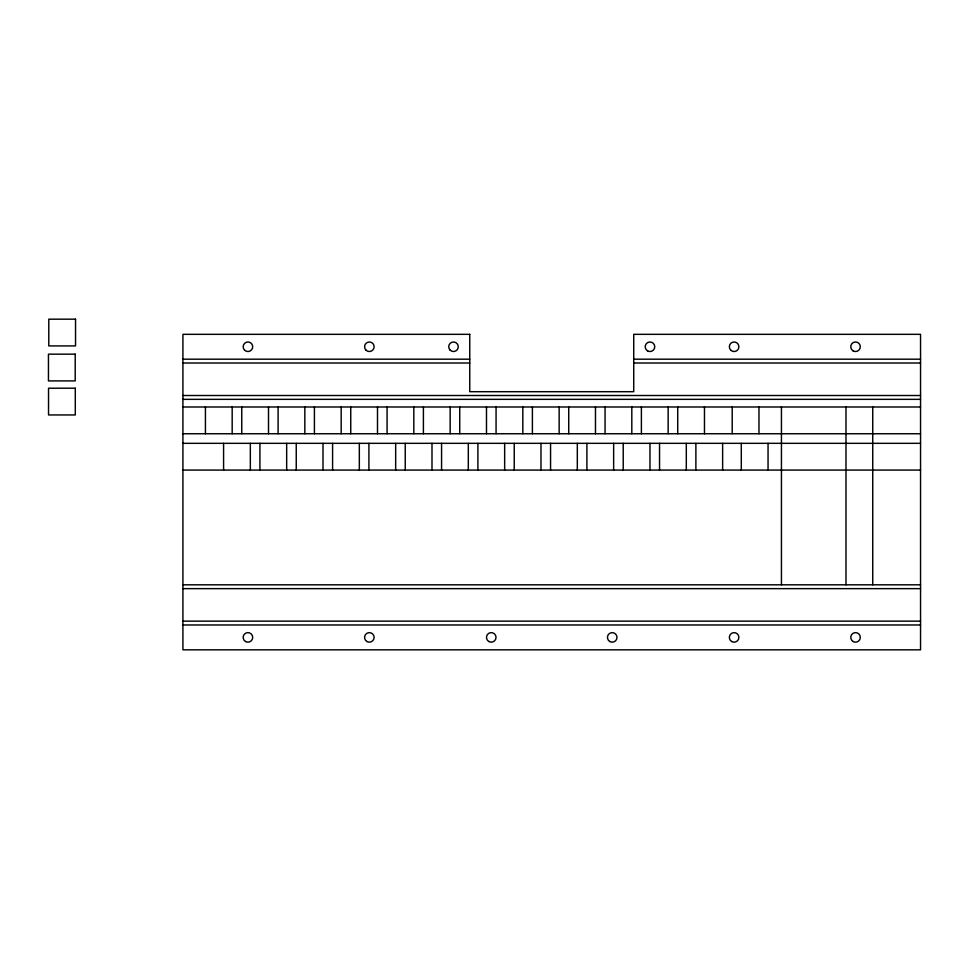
<?xml version="1.0" encoding="UTF-8"?>
<svg xmlns="http://www.w3.org/2000/svg" width="969" height="969" viewBox="0 0 969 969"><rect width="100%" height="100%" fill="white"/><g stroke="black" fill="none" stroke-linecap="round" stroke-linejoin="round"><path stroke-width="1.45" d="M182.923 359.184L469.747 359.184M633.726 359.184L920.55 359.184M182.923 363.012L469.747 363.012M633.726 363.012L920.55 363.012M182.923 395.509L920.55 395.509M182.923 399.337L920.55 399.337M182.923 406.992L920.55 406.992M182.923 433.749L920.55 433.749M182.923 443.33L920.55 443.33M182.923 470.074L920.55 470.074M182.923 584.816L920.55 584.816M182.923 588.643L920.55 588.643M182.923 621.141L920.55 621.141M182.923 624.969L920.55 624.969M872.742 406.992L872.742 584.816M845.985 406.992L845.985 584.816M781.438 406.992L781.438 584.816M768.054 443.33L768.054 470.074M758.969 406.992L758.969 433.749M741.297 443.33L741.297 470.074M732.213 406.992L732.213 433.749M722.632 443.33L722.632 470.074M704.475 406.992L704.475 433.749M695.887 443.33L695.887 470.074M686.306 443.33L686.306 470.074M677.719 406.992L677.719 433.749M668.138 406.992L668.138 433.749M659.55 443.33L659.55 470.074M649.969 443.33L649.969 470.074M641.393 406.992L641.393 433.749M631.812 406.992L631.812 433.749M623.224 443.33L623.224 470.074M613.643 443.33L613.643 470.074M605.056 406.992L605.056 433.749M595.475 406.992L595.475 433.749M586.899 443.33L586.899 470.074M577.318 443.33L577.318 470.074M568.73 406.992L568.73 433.749M559.149 406.992L559.149 433.749M550.562 443.33L550.562 470.074M540.981 443.33L540.981 470.074M532.393 406.992L532.393 433.749M522.824 406.992L522.824 433.749M514.236 443.33L514.236 470.074M504.655 443.33L504.655 470.074M496.067 406.992L496.067 433.749M486.486 406.992L486.486 433.749M477.899 443.33L477.899 470.074M468.318 443.33L468.318 470.074M459.742 406.992L459.742 433.749M450.161 406.992L450.161 433.749M441.573 443.33L441.573 470.074M431.992 443.33L431.992 470.074M423.405 406.992L423.405 433.749M413.824 406.992L413.824 433.749M405.248 443.33L405.248 470.074M395.667 443.33L395.667 470.074M387.079 406.992L387.079 433.749M377.498 406.992L377.498 433.749M368.91 443.33L368.91 470.074M359.329 443.33L359.329 470.074M350.742 406.992L350.742 433.749M341.173 406.992L341.173 433.749M332.585 443.33L332.585 470.074M323.004 443.33L323.004 470.074M314.416 406.992L314.416 433.749M304.835 406.992L304.835 433.749M296.248 443.33L296.248 470.074M286.667 443.33L286.667 470.074M278.091 406.992L278.091 433.749M268.51 406.992L268.51 433.749M259.922 443.33L259.922 470.074M250.341 443.33L250.341 470.074M241.753 406.992L241.753 433.749M232.172 406.992L232.172 433.749M223.585 443.33L223.585 470.074M205.428 406.992L205.428 433.749M75.534 319.176L48.789 319.176L48.789 345.921L75.534 345.921L75.534 319.176M469.747 334.329L182.923 334.329L182.923 649.824L920.55 649.824L920.55 334.329L633.726 334.329L633.726 391.694L469.747 391.694L469.747 334.329M75.207 354.157L48.45 354.157L48.45 380.914L75.207 380.914L75.207 354.157M75.291 388.206L48.535 388.206L48.535 414.95L75.291 414.95L75.291 388.206M245.545 641.539A4.784 4.784 0 0 0 252.715 637.396A4.784 4.784 0 0 0 245.545 633.254A4.784 4.784 0 0 0 245.545 641.539M366.96 641.539A4.784 4.784 0 0 0 374.131 637.396A4.784 4.784 0 0 0 366.96 633.254A4.784 4.784 0 0 0 366.96 641.539M488.861 641.539A4.784 4.784 0 0 0 496.031 637.396A4.784 4.784 0 0 0 488.861 633.254A4.784 4.784 0 0 0 488.861 641.539M609.828 641.539A4.784 4.784 0 0 0 616.999 637.396A4.784 4.784 0 0 0 609.828 633.254A4.784 4.784 0 0 0 609.828 641.539M731.728 641.539A4.784 4.784 0 0 0 738.899 637.396A4.784 4.784 0 0 0 731.728 633.254A4.784 4.784 0 0 0 731.728 641.539M853.144 641.539A4.784 4.784 0 0 0 860.315 637.396A4.784 4.784 0 0 0 853.144 633.254A4.784 4.784 0 0 0 853.144 641.539M244.551 350.136A4.784 4.784 0 0 0 252.558 347.992A4.784 4.784 0 0 0 246.695 342.142A4.784 4.784 0 0 0 244.551 350.136M365.979 350.136A4.784 4.784 0 0 0 373.973 347.992A4.784 4.784 0 0 0 368.123 342.142A4.784 4.784 0 0 0 365.979 350.136M450.113 350.136A4.784 4.784 0 0 0 458.107 347.992A4.784 4.784 0 0 0 452.257 342.142A4.784 4.784 0 0 0 450.113 350.136M647.595 350.899A4.784 4.784 0 0 0 654.765 346.757A4.784 4.784 0 0 0 647.595 342.614A4.784 4.784 0 0 0 647.595 350.899M730.735 350.136A4.784 4.784 0 0 0 738.741 347.992A4.784 4.784 0 0 0 732.879 342.142A4.784 4.784 0 0 0 730.735 350.136M853.144 350.899A4.784 4.784 0 0 0 860.315 346.757A4.784 4.784 0 0 0 853.144 342.614A4.784 4.784 0 0 0 853.144 350.899"/></g></svg>
